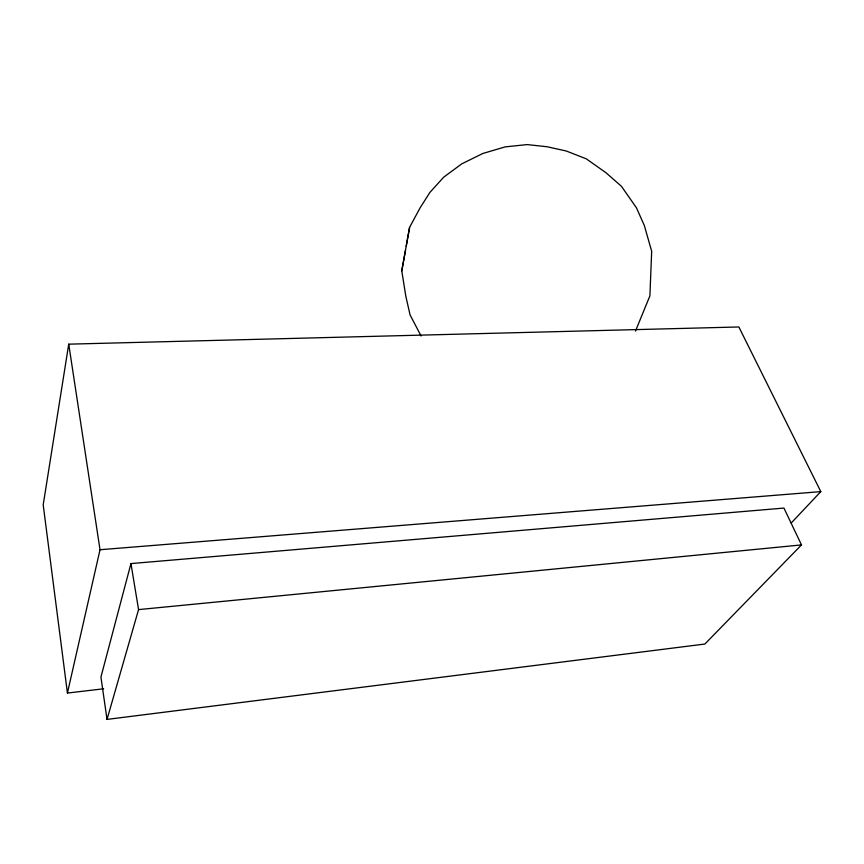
<?xml version="1.0" encoding="UTF-8"?>
<svg xmlns="http://www.w3.org/2000/svg" width="864" height="864" viewBox="0 0 864 864"><rect width="100%" height="100%" fill="white"/><g stroke="black" fill="none" stroke-linecap="round" stroke-linejoin="round"><path stroke-width="1.3" d="M791.186 523.055L820.8 491.616L738.85 326.97L68.731 344.164L43.2 504.846L67.424 693.058L103.615 688.792M421.092 335.999L410.087 314.95L405.81 296.212L401.782 270.832L409.59 227.372L420.077 207.878L429.926 192.38L443.696 177.185L461.765 163.858L482.825 153.479L505.224 146.88L527.202 144.59L547.052 146.74L566.309 151.016L586.31 158.846L605.912 172.681L621.421 186.278L636.476 207.846L644.339 225.558L651.672 251.262L649.901 295.866L635.483 331.063M406.21 246.1L409.59 227.372M401.782 270.832L405.529 250.085M67.424 693.058L100.019 549.731L68.731 344.164M130.95 563.587L100.926 677.084L107.028 719.41L704.884 644.036L801.5 544.914L783.94 508.064L130.95 563.587L138.564 609.606L107.028 719.41M138.564 609.606L801.5 544.914M100.019 549.731L820.8 491.616"/></g></svg>
